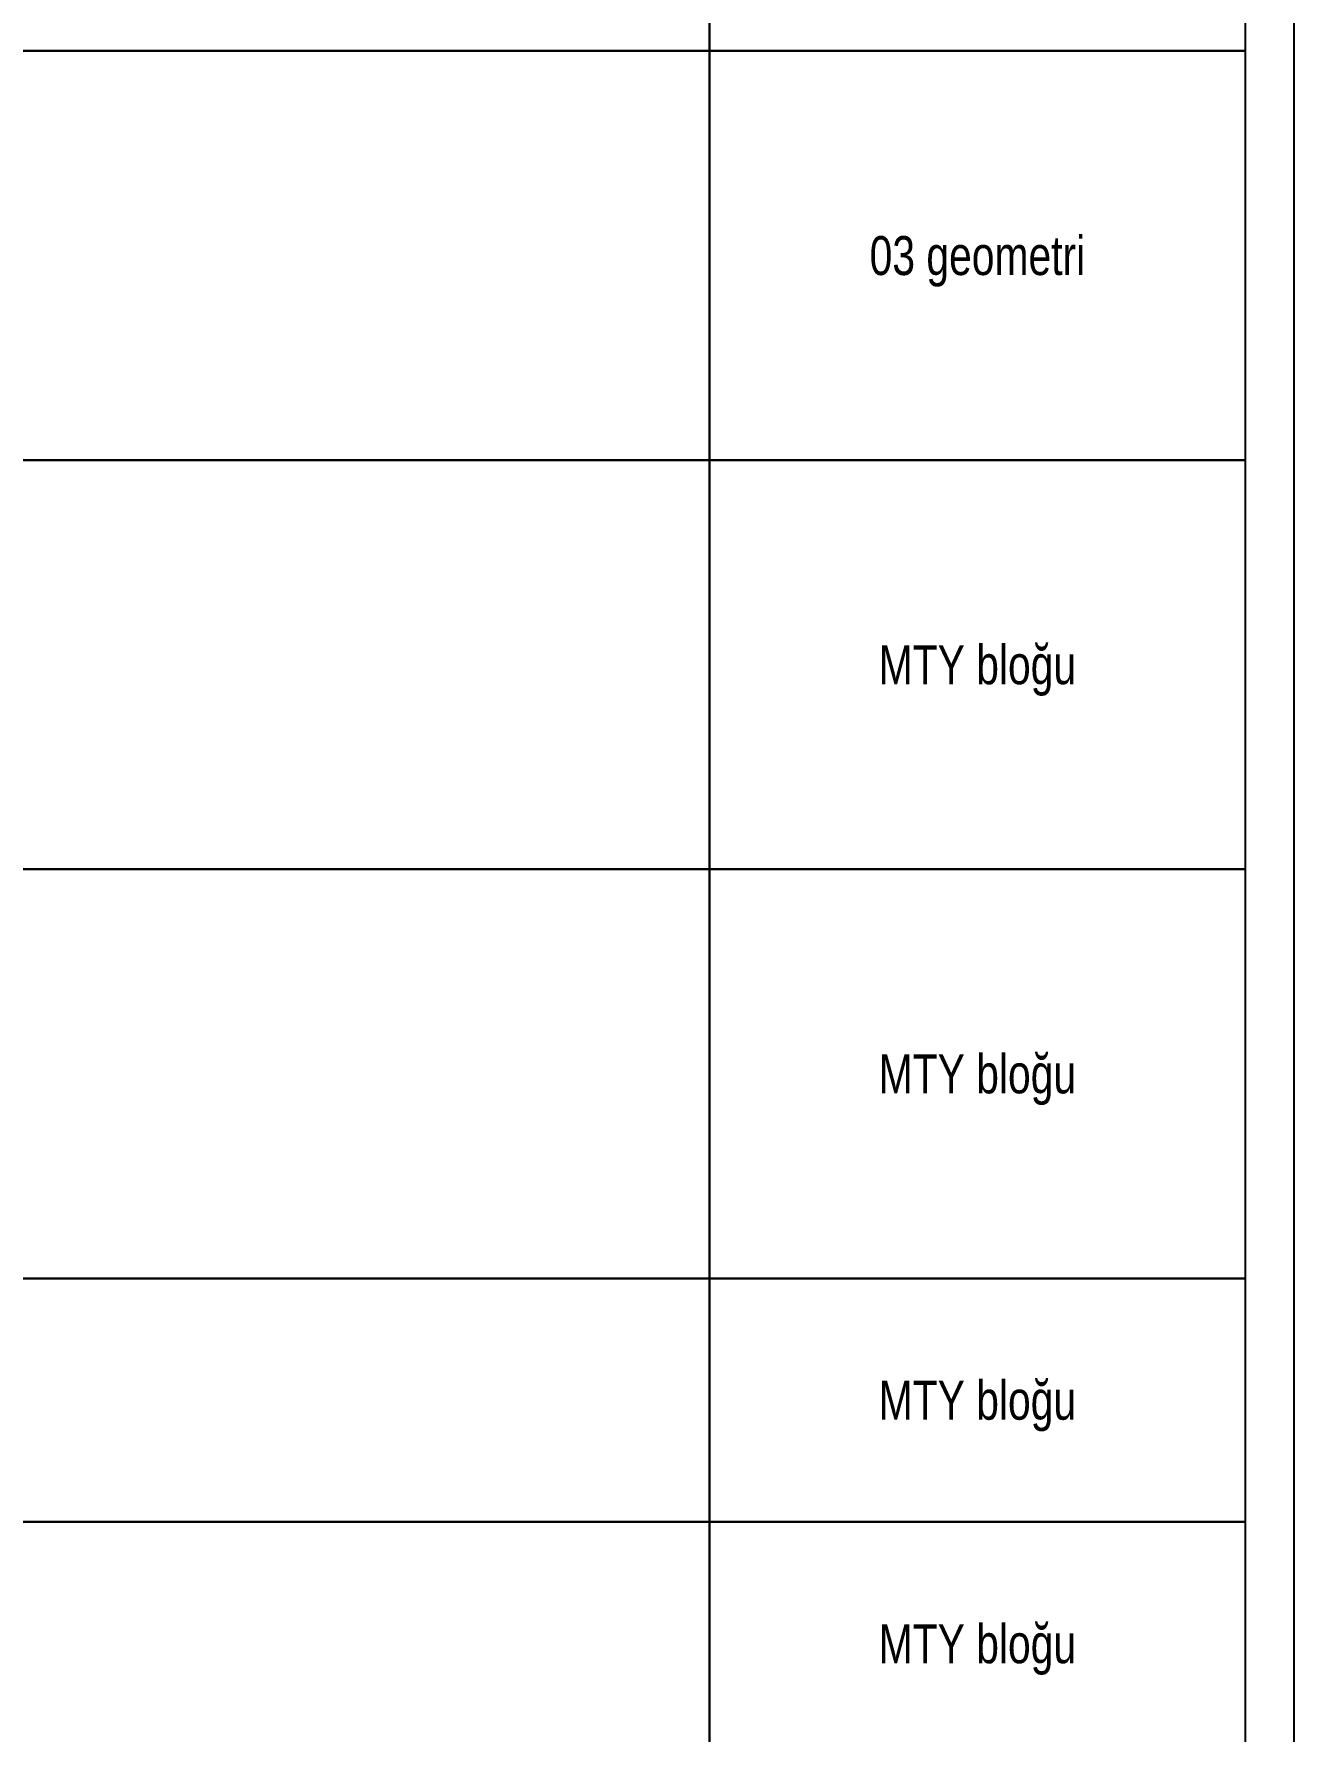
# Model space of a CAD drawing. Header units: centimetres. Extents: x 0 to 3740, y -4063 to 107.
# Drawn here: x 1201.3 to 1460, y -2529 to -2180.5 of the extents above; entities that cross this region are included whole.
import ezdxf
from ezdxf.enums import TextEntityAlignment as Align

# ---------------------------------------------------------------- set-up
doc = ezdxf.new("R2010")
doc.units = ezdxf.units.CM
doc.layers.add('ROTAS-LEJANT-CERCEVE', color=7, linetype='Continuous')
doc.layers.add('ROTAS-LEJANT-YAZI', color=7, linetype='Continuous')
doc.styles.add('ROTAS', font='arial.ttf')

msp = doc.modelspace()

# ---------------------------------------------------------------- linework, layer by layer
at = {"layer": 'ROTAS-LEJANT-CERCEVE'}
for points in [[(760, -2887.8), (1460, -2887.8), (1460, -80), (760, -80)], [(920, -2184.04), (1340, -2184.04), (1340, -2100.04), (920, -2100.04)], [(1340, -2184.04), (1450, -2184.04), (1450, -2100.04), (1340, -2100.04)], [(920, -2268.04), (1340, -2268.04), (1340, -2184.04), (920, -2184.04)], [(1340, -2268.04), (1450, -2268.04), (1450, -2184.04), (1340, -2184.04)], [(920, -2352.04), (1340, -2352.04), (1340, -2268.04), (920, -2268.04)], [(1340, -2352.04), (1450, -2352.04), (1450, -2268.04), (1340, -2268.04)], [(920, -2436.04), (1340, -2436.04), (1340, -2352.04), (920, -2352.04)], [(1340, -2436.04), (1450, -2436.04), (1450, -2352.04), (1340, -2352.04)], [(920, -2486.04), (1340, -2486.04), (1340, -2436.04), (920, -2436.04)], [(1340, -2486.04), (1450, -2486.04), (1450, -2436.04), (1340, -2436.04)], [(920, -2536.04), (1340, -2536.04), (1340, -2486.04), (920, -2486.04)], [(1340, -2536.04), (1450, -2536.04), (1450, -2486.04), (1340, -2486.04)]]:
    msp.add_lwpolyline(points, close=True, dxfattribs=at)

# ---------------------------------------------------------------- texts
at = {"layer": 'ROTAS-LEJANT-YAZI', "style": 'ROTAS', "width": 0.75}
for s, p in [('03 geometri', (1395, -2226.04)), ('MTY bloğu', (1395, -2310.04)), ('MTY bloğu', (1395, -2394.04)), ('MTY bloğu', (1395, -2461.04)), ('MTY bloğu', (1395, -2511.04))]:
    msp.add_text(s, height=8, dxfattribs=at).set_placement(p, align=Align.MIDDLE_CENTER)

doc.saveas('drawing.dxf')
